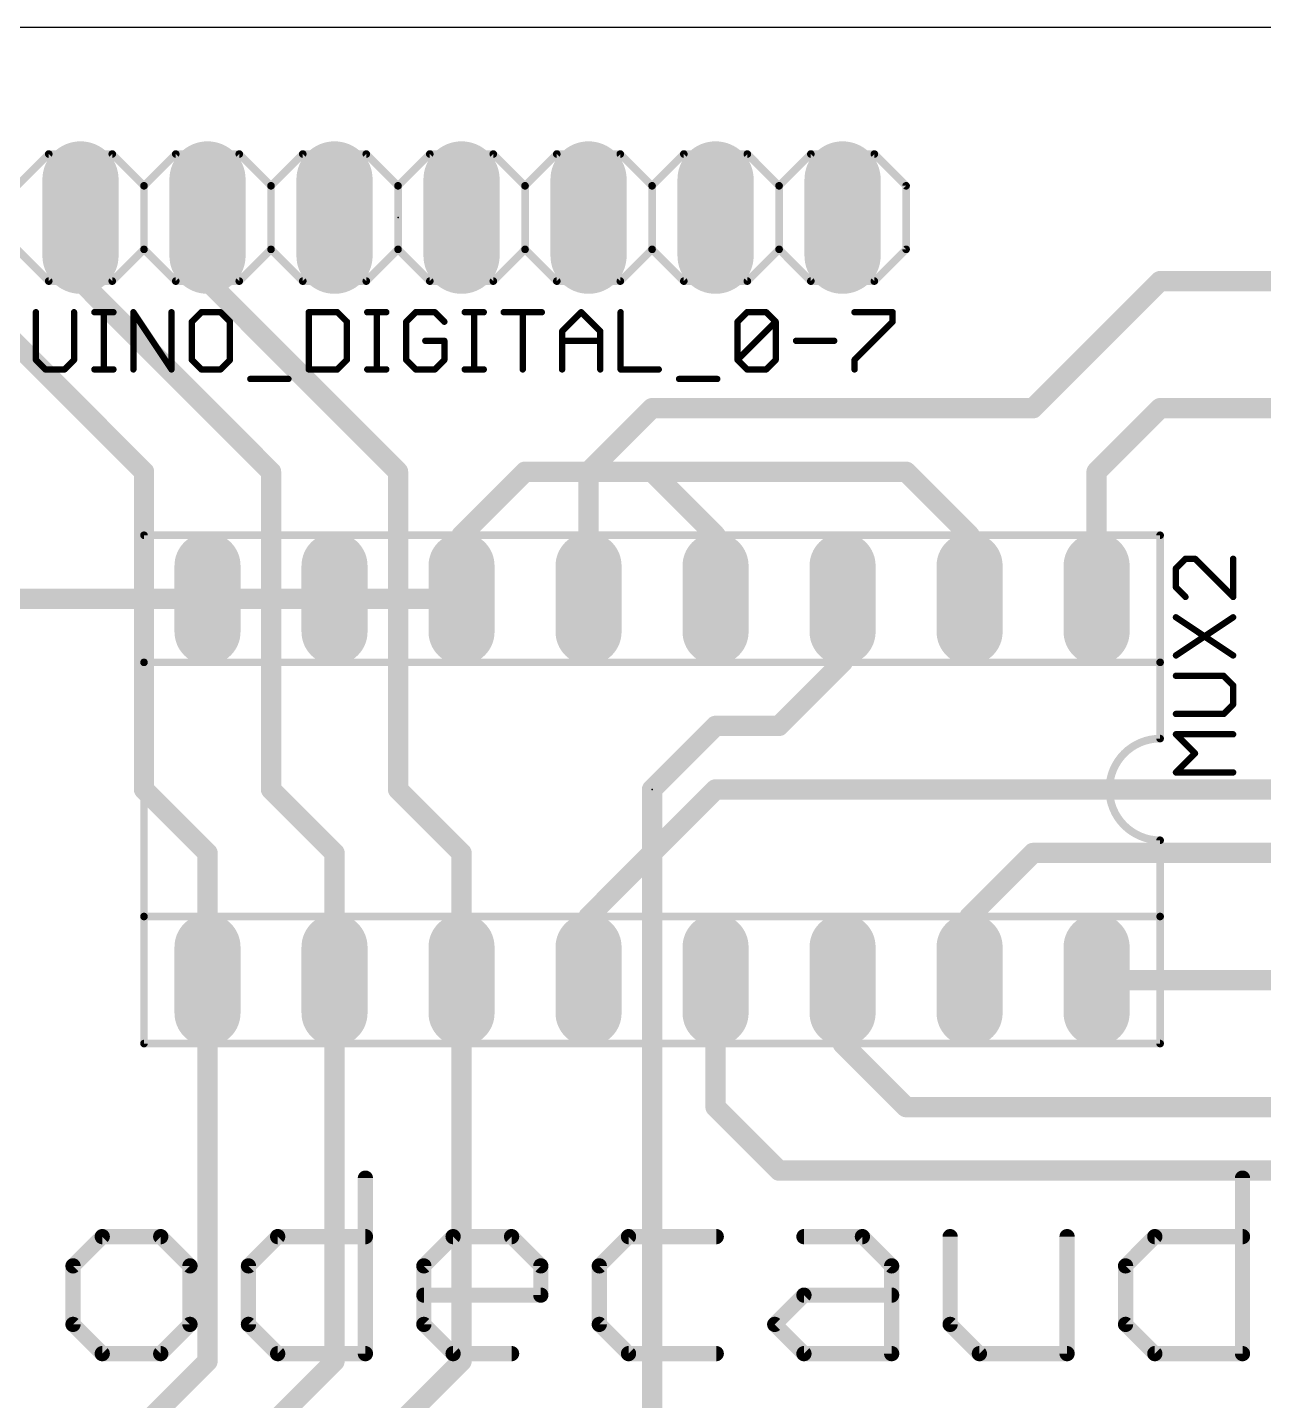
# Model space of a CAD drawing. Extents: x 0 to 79.7, y -0.7 to 54.6.
# Drawn here: x 30.69 to 55.41, y 27.16 to 54.6 of the extents above; entities that cross this region are included whole.
import ezdxf

# ---------------------------------------------------------------- set-up
doc = ezdxf.new("R2010")
doc.units = 0
for name, color, linetype in [('1', 22, 'CONTINUOUS'), ('16', 175, 'CONTINUOUS'), ('17', 82, 'CONTINUOUS'), ('20', 7, 'CONTINUOUS'), ('21', 253, 'CONTINUOUS'), ('23', 7, 'CONTINUOUS'), ('25', 253, 'CONTINUOUS'), ('51', 253, 'CONTINUOUS')]:
    doc.layers.add(name, color=color, linetype=linetype)

# ---------------------------------------------------------------- blocks, each defined once
blk = doc.blocks.new('RECT')
blk.add_solid([(-0.5, -0.5), (0.5, -0.5), (-0.5, 0.5), (0.5, 0.5)])
blk = doc.blocks.new('LONGP100')
at = {"const_width": 1}
blk.add_lwpolyline([(-0.5, 0), (0.5, 0)], dxfattribs=at)
at = {"const_width": 0.5}
for points in [[(-0.5, 0.25, 1), (-0.5, -0.25)], [(0.5, -0.25, 1), (0.5, 0.25)]]:
    blk.add_lwpolyline(points, format="xyb", dxfattribs=at)

msp = doc.modelspace()

# ---------------------------------------------------------------- linework, layer by layer
at = {"layer": '1', "const_width": 0.4064}
for points in [[(31.75, 49.53), (31.75, 50.8)], [(34.29, 49.53), (34.29, 50.8)], [(33.02, 45.72), (29.21, 49.53)], [(35.56, 45.72), (31.75, 49.53)], [(38.1, 45.72), (34.29, 49.53)], [(53.34, 49.53), (50.8, 46.99)], [(71.12, 49.53), (53.34, 49.53)], [(43.18, 46.99), (41.91, 45.72)], [(50.8, 46.99), (43.18, 46.99)], [(53.34, 46.99), (52.07, 45.72)], [(63.5, 46.99), (53.34, 46.99)], [(33.02, 39.37), (33.02, 45.72)], [(35.56, 39.37), (35.56, 45.72)], [(38.1, 39.37), (38.1, 45.72)], [(41.91, 45.72), (41.91, 43.18)], [(52.07, 45.72), (52.07, 43.18)], [(34.29, 38.1), (33.02, 39.37)], [(36.83, 38.1), (35.56, 39.37)], [(39.37, 38.1), (38.1, 39.37)], [(41.91, 36.83), (44.45, 39.37)], [(44.45, 39.37), (60.96, 39.37)], [(34.29, 35.56), (34.29, 38.1)], [(36.83, 35.56), (36.83, 38.1)], [(39.37, 35.56), (39.37, 38.1)], [(50.8, 38.1), (49.53, 36.83)], [(55.88, 38.1), (50.8, 38.1)], [(41.91, 35.56), (41.91, 36.83)], [(49.53, 36.83), (49.53, 35.56)], [(34.29, 27.94), (34.29, 35.56)], [(36.83, 27.94), (36.83, 35.56)], [(39.37, 27.94), (39.37, 35.56)], [(44.45, 33.02), (44.45, 35.56)], [(46.99, 35.56), (46.99, 34.29)], [(46.99, 34.29), (48.26, 33.02)], [(45.72, 31.75), (44.45, 33.02)], [(48.26, 33.02), (64.77, 33.02)], [(62.23, 31.75), (45.72, 31.75)], [(33.02, 26.67), (34.29, 27.94)], [(35.56, 26.67), (36.83, 27.94)], [(38.1, 26.67), (39.37, 27.94)]]:
    msp.add_lwpolyline(points, dxfattribs=at)
at = {"layer": '1', "const_width": 0.2032}
for points in [[(31.8516, 50.8, 1), (31.6484, 50.8)], [(34.3916, 50.8, 1), (34.1884, 50.8)], [(31.8218, 49.6018, 1), (31.6782, 49.4582)], [(34.3618, 49.6018, 1), (34.2182, 49.4582)], [(53.34, 49.6316, 1), (53.34, 49.4284)], [(53.4118, 49.4582, 1), (53.2682, 49.6018)], [(31.6484, 49.53, 1), (31.8516, 49.53)], [(34.1884, 49.53, 1), (34.3916, 49.53)], [(43.18, 47.0916, 1), (43.18, 46.8884)], [(43.2518, 46.9182, 1), (43.1082, 47.0618)], [(50.7282, 47.0618, 1), (50.8718, 46.9182)], [(50.8, 46.8884, 1), (50.8, 47.0916)], [(53.34, 47.0916, 1), (53.34, 46.8884)], [(53.4118, 46.9182, 1), (53.2682, 47.0618)], [(33.1216, 45.72, 1), (32.9184, 45.72)], [(32.9482, 45.6482, 1), (33.0918, 45.7918)], [(35.6616, 45.72, 1), (35.4584, 45.72)], [(35.4882, 45.6482, 1), (35.6318, 45.7918)], [(38.2016, 45.72, 1), (37.9984, 45.72)], [(38.0282, 45.6482, 1), (38.1718, 45.7918)], [(42.0116, 45.72, 1), (41.8084, 45.72)], [(41.8382, 45.7918, 1), (41.9818, 45.6482)], [(52.1716, 45.72, 1), (51.9684, 45.72)], [(51.9982, 45.7918, 1), (52.1418, 45.6482)], [(41.8084, 43.18, 1), (42.0116, 43.18)], [(51.9684, 43.18, 1), (52.1716, 43.18)], [(33.0918, 39.4418, 1), (32.9482, 39.2982)], [(35.6318, 39.4418, 1), (35.4882, 39.2982)], [(38.1718, 39.4418, 1), (38.0282, 39.2982)], [(44.45, 39.4716, 1), (44.45, 39.2684)], [(44.5218, 39.2982, 1), (44.3782, 39.4418)], [(32.9184, 39.37, 1), (33.1216, 39.37)], [(35.4584, 39.37, 1), (35.6616, 39.37)], [(37.9984, 39.37, 1), (38.2016, 39.37)], [(34.3916, 38.1, 1), (34.1884, 38.1)], [(34.2182, 38.0282, 1), (34.3618, 38.1718)], [(36.9316, 38.1, 1), (36.7284, 38.1)], [(36.7582, 38.0282, 1), (36.9018, 38.1718)], [(39.4716, 38.1, 1), (39.2684, 38.1)], [(39.2982, 38.0282, 1), (39.4418, 38.1718)], [(50.8, 38.2016, 1), (50.8, 37.9984)], [(50.8718, 38.0282, 1), (50.7282, 38.1718)], [(42.0116, 36.83, 1), (41.8084, 36.83)], [(41.8382, 36.9018, 1), (41.9818, 36.7582)], [(49.6316, 36.83, 1), (49.4284, 36.83)], [(49.4582, 36.9018, 1), (49.6018, 36.7582)], [(34.3916, 35.56, 1), (34.1884, 35.56)], [(36.9316, 35.56, 1), (36.7284, 35.56)], [(39.4716, 35.56, 1), (39.2684, 35.56)], [(44.5516, 35.56, 1), (44.3484, 35.56)], [(47.0916, 35.56, 1), (46.8884, 35.56)], [(34.1884, 35.56, 1), (34.3916, 35.56)], [(36.7284, 35.56, 1), (36.9316, 35.56)], [(39.2684, 35.56, 1), (39.4716, 35.56)], [(41.8084, 35.56, 1), (42.0116, 35.56)], [(49.4284, 35.56, 1), (49.6316, 35.56)], [(46.8884, 34.29, 1), (47.0916, 34.29)], [(47.0618, 34.3618, 1), (46.9182, 34.2182)], [(44.5218, 33.0918, 1), (44.3782, 32.9482)], [(48.26, 33.1216, 1), (48.26, 32.9184)], [(44.3484, 33.02, 1), (44.5516, 33.02)], [(48.1882, 32.9482, 1), (48.3318, 33.0918)], [(45.72, 31.8516, 1), (45.72, 31.6484)], [(45.6482, 31.6782, 1), (45.7918, 31.8218)], [(34.1884, 27.94, 1), (34.3916, 27.94)], [(34.3618, 27.8682, 1), (34.2182, 28.0118)], [(36.7284, 27.94, 1), (36.9316, 27.94)], [(36.9018, 27.8682, 1), (36.7582, 28.0118)], [(39.2684, 27.94, 1), (39.4716, 27.94)], [(39.4418, 27.8682, 1), (39.2982, 28.0118)]]:
    msp.add_lwpolyline(points, format="xyb", dxfattribs=at)
at = {"layer": '16', "const_width": 0.4064}
for points in [[(39.37, 44.45), (40.64, 45.72)], [(40.64, 45.72), (43.18, 45.72)], [(43.18, 45.72), (44.45, 44.45)], [(43.18, 45.72), (48.26, 45.72)], [(48.26, 45.72), (49.53, 44.45)], [(39.37, 43.18), (39.37, 44.45)], [(44.45, 44.45), (44.45, 43.18)], [(49.53, 44.45), (49.53, 43.18)], [(26.67, 43.18), (34.29, 43.18)], [(34.29, 43.18), (36.83, 43.18)], [(36.83, 43.18), (39.37, 43.18)], [(46.99, 41.91), (46.99, 43.18)], [(45.72, 40.64), (46.99, 41.91)], [(43.18, 39.37), (44.45, 40.64)], [(44.45, 40.64), (45.72, 40.64)], [(43.18, 8.89), (43.18, 39.37)], [(59.69, 35.56), (52.07, 35.56)]]:
    msp.add_lwpolyline(points, dxfattribs=at)
at = {"layer": '16', "const_width": 0.2032}
for points in [[(40.64, 45.8216, 1), (40.64, 45.6184)], [(40.7118, 45.6482, 1), (40.5682, 45.7918)], [(43.18, 45.8216, 1), (43.18, 45.6184)], [(43.2518, 45.7918, 1), (43.1082, 45.6482)], [(43.18, 45.6184, 1), (43.18, 45.8216)], [(48.3318, 45.7918, 1), (48.1882, 45.6482)], [(48.26, 45.6184, 1), (48.26, 45.8216)], [(39.4716, 44.45, 1), (39.2684, 44.45)], [(39.2982, 44.5218, 1), (39.4418, 44.3782)], [(44.5516, 44.45, 1), (44.3484, 44.45)], [(44.3782, 44.3782, 1), (44.5218, 44.5218)], [(49.6316, 44.45, 1), (49.4284, 44.45)], [(49.4582, 44.3782, 1), (49.6018, 44.5218)], [(34.29, 43.2816, 1), (34.29, 43.0784)], [(34.29, 43.0784, 1), (34.29, 43.2816)], [(36.83, 43.2816, 1), (36.83, 43.0784)], [(36.83, 43.0784, 1), (36.83, 43.2816)], [(39.37, 43.0784, 1), (39.37, 43.2816)], [(47.0916, 43.18, 1), (46.8884, 43.18)], [(39.2684, 43.18, 1), (39.4716, 43.18)], [(44.3484, 43.18, 1), (44.5516, 43.18)], [(49.4284, 43.18, 1), (49.6316, 43.18)], [(46.8884, 41.91, 1), (47.0916, 41.91)], [(47.0618, 41.8382, 1), (46.9182, 41.9818)], [(44.45, 40.7416, 1), (44.45, 40.5384)], [(44.5218, 40.5682, 1), (44.3782, 40.7118)], [(45.6482, 40.7118, 1), (45.7918, 40.5682)], [(45.72, 40.5384, 1), (45.72, 40.7416)], [(43.2816, 39.37, 1), (43.0784, 39.37)], [(43.1082, 39.4418, 1), (43.2518, 39.2982)], [(52.07, 35.6616, 1), (52.07, 35.4584)]]:
    msp.add_lwpolyline(points, format="xyb", dxfattribs=at)
at = {"layer": '20'}
msp.add_line((79.68, 54.6), (0, 54.6), dxfattribs=at)
at = {"layer": '21', "const_width": 0.1524}
for points in [[(30.48, 51.435), (31.115, 52.07)], [(31.115, 52.07), (32.385, 52.07)], [(33.02, 51.435), (32.385, 52.07)], [(33.02, 51.435), (33.655, 52.07)], [(33.655, 52.07), (34.925, 52.07)], [(34.925, 52.07), (35.56, 51.435)], [(35.56, 51.435), (36.195, 52.07)], [(36.195, 52.07), (37.465, 52.07)], [(37.465, 52.07), (38.1, 51.435)], [(38.1, 51.435), (38.735, 52.07)], [(38.735, 52.07), (40.005, 52.07)], [(40.64, 51.435), (40.005, 52.07)], [(40.64, 51.435), (41.275, 52.07)], [(41.275, 52.07), (42.545, 52.07)], [(42.545, 52.07), (43.18, 51.435)], [(43.18, 51.435), (43.815, 52.07)], [(43.815, 52.07), (45.085, 52.07)], [(45.085, 52.07), (45.72, 51.435)], [(45.72, 51.435), (46.355, 52.07)], [(46.355, 52.07), (47.625, 52.07)], [(48.26, 51.435), (47.625, 52.07)], [(33.02, 50.165), (33.02, 51.435)], [(35.56, 50.165), (35.56, 51.435)], [(38.1, 50.165), (38.1, 51.435)], [(40.64, 50.165), (40.64, 51.435)], [(43.18, 50.165), (43.18, 51.435)], [(45.72, 50.165), (45.72, 51.435)], [(48.26, 50.165), (48.26, 51.435)], [(31.115, 49.53), (30.48, 50.165)], [(32.385, 49.53), (33.02, 50.165)], [(33.655, 49.53), (33.02, 50.165)], [(35.56, 50.165), (34.925, 49.53)], [(36.195, 49.53), (35.56, 50.165)], [(38.1, 50.165), (37.465, 49.53)], [(38.735, 49.53), (38.1, 50.165)], [(40.005, 49.53), (40.64, 50.165)], [(41.275, 49.53), (40.64, 50.165)], [(43.18, 50.165), (42.545, 49.53)], [(43.815, 49.53), (43.18, 50.165)], [(45.72, 50.165), (45.085, 49.53)], [(46.355, 49.53), (45.72, 50.165)], [(47.625, 49.53), (48.26, 50.165)], [(32.385, 49.53), (31.115, 49.53)], [(34.925, 49.53), (33.655, 49.53)], [(37.465, 49.53), (36.195, 49.53)], [(40.005, 49.53), (38.735, 49.53)], [(42.545, 49.53), (41.275, 49.53)], [(45.085, 49.53), (43.815, 49.53)], [(47.625, 49.53), (46.355, 49.53)], [(53.34, 44.45), (33.02, 44.45)], [(33.02, 41.91), (33.02, 44.45)], [(53.34, 44.45), (53.34, 41.91)], [(33.02, 36.83), (33.02, 41.91)], [(53.34, 41.91), (33.02, 41.91)], [(53.34, 41.91), (53.34, 40.386)], [(53.34, 36.83), (53.34, 38.354)], [(33.02, 34.29), (33.02, 36.83)], [(53.34, 36.83), (33.02, 36.83)], [(53.34, 34.29), (53.34, 36.83)], [(33.02, 34.29), (53.34, 34.29)]]:
    msp.add_lwpolyline(points, dxfattribs=at)
at = {"layer": '21'}
for points, const_width in [([(31.115, 52.1081, 1), (31.115, 52.0319)], 0.0762), ([(31.1419, 52.0431, 1), (31.0881, 52.0969)], 0.0762), ([(32.4119, 52.0969, 1), (32.3581, 52.0431)], 0.0762), ([(32.385, 52.0319, 1), (32.385, 52.1081)], 0.0762), ([(33.655, 52.1081, 1), (33.655, 52.0319)], 0.0762), ([(33.6819, 52.0431, 1), (33.6281, 52.0969)], 0.0762), ([(34.9519, 52.0969, 1), (34.8981, 52.0431)], 0.0762), ([(34.925, 52.0319, 1), (34.925, 52.1081)], 0.0762), ([(36.195, 52.1081, 1), (36.195, 52.0319)], 0.0762), ([(36.2219, 52.0431, 1), (36.1681, 52.0969)], 0.0762), ([(37.4919, 52.0969, 1), (37.4381, 52.0431)], 0.0762), ([(37.465, 52.0319, 1), (37.465, 52.1081)], 0.0762), ([(38.735, 52.1081, 1), (38.735, 52.0319)], 0.0762), ([(38.7619, 52.0431, 1), (38.7081, 52.0969)], 0.0762), ([(40.0319, 52.0969, 1), (39.9781, 52.0431)], 0.0762), ([(40.005, 52.0319, 1), (40.005, 52.1081)], 0.0762), ([(41.275, 52.1081, 1), (41.275, 52.0319)], 0.0762), ([(41.3019, 52.0431, 1), (41.2481, 52.0969)], 0.0762), ([(42.5719, 52.0969, 1), (42.5181, 52.0431)], 0.0762), ([(42.545, 52.0319, 1), (42.545, 52.1081)], 0.0762), ([(43.815, 52.1081, 1), (43.815, 52.0319)], 0.0762), ([(43.8419, 52.0431, 1), (43.7881, 52.0969)], 0.0762), ([(45.1119, 52.0969, 1), (45.0581, 52.0431)], 0.0762), ([(45.085, 52.0319, 1), (45.085, 52.1081)], 0.0762), ([(46.355, 52.1081, 1), (46.355, 52.0319)], 0.0762), ([(46.3819, 52.0431, 1), (46.3281, 52.0969)], 0.0762), ([(47.6519, 52.0969, 1), (47.5981, 52.0431)], 0.0762), ([(47.625, 52.0319, 1), (47.625, 52.1081)], 0.0762), ([(33.0581, 51.435, 1), (32.9819, 51.435)], 0.0762), ([(32.9931, 51.4619, 1), (33.0469, 51.4081)], 0.0762), ([(32.9931, 51.4081, 1), (33.0469, 51.4619)], 0.0762), ([(35.5981, 51.435, 1), (35.5219, 51.435)], 0.0762), ([(35.5331, 51.4619, 1), (35.5869, 51.4081)], 0.0762), ([(35.5331, 51.4081, 1), (35.5869, 51.4619)], 0.0762), ([(38.1381, 51.435, 1), (38.0619, 51.435)], 0.0762), ([(38.0731, 51.4619, 1), (38.1269, 51.4081)], 0.0762), ([(38.0731, 51.4081, 1), (38.1269, 51.4619)], 0.0762), ([(40.6781, 51.435, 1), (40.6019, 51.435)], 0.0762), ([(40.6131, 51.4619, 1), (40.6669, 51.4081)], 0.0762), ([(40.6131, 51.4081, 1), (40.6669, 51.4619)], 0.0762), ([(43.2181, 51.435, 1), (43.1419, 51.435)], 0.0762), ([(43.1531, 51.4619, 1), (43.2069, 51.4081)], 0.0762), ([(43.1531, 51.4081, 1), (43.2069, 51.4619)], 0.0762), ([(45.7581, 51.435, 1), (45.6819, 51.435)], 0.0762), ([(45.6931, 51.4619, 1), (45.7469, 51.4081)], 0.0762), ([(45.6931, 51.4081, 1), (45.7469, 51.4619)], 0.0762), ([(48.2981, 51.435, 1), (48.2219, 51.435)], 0.0762), ([(48.2331, 51.4081, 1), (48.2869, 51.4619)], 0.0762), ([(33.0469, 50.1919, 1), (32.9931, 50.1381)], 0.0762), ([(33.0469, 50.1381, 1), (32.9931, 50.1919)], 0.0762), ([(35.5869, 50.1919, 1), (35.5331, 50.1381)], 0.0762), ([(35.5869, 50.1381, 1), (35.5331, 50.1919)], 0.0762), ([(38.1269, 50.1919, 1), (38.0731, 50.1381)], 0.0762), ([(38.1269, 50.1381, 1), (38.0731, 50.1919)], 0.0762), ([(40.6669, 50.1919, 1), (40.6131, 50.1381)], 0.0762), ([(40.6669, 50.1381, 1), (40.6131, 50.1919)], 0.0762), ([(43.2069, 50.1919, 1), (43.1531, 50.1381)], 0.0762), ([(43.2069, 50.1381, 1), (43.1531, 50.1919)], 0.0762), ([(45.7469, 50.1919, 1), (45.6931, 50.1381)], 0.0762), ([(45.7469, 50.1381, 1), (45.6931, 50.1919)], 0.0762), ([(48.2869, 50.1381, 1), (48.2331, 50.1919)], 0.0762), ([(32.9819, 50.165, 1), (33.0581, 50.165)], 0.0762), ([(35.5219, 50.165, 1), (35.5981, 50.165)], 0.0762), ([(38.0619, 50.165, 1), (38.1381, 50.165)], 0.0762), ([(40.6019, 50.165, 1), (40.6781, 50.165)], 0.0762), ([(43.1419, 50.165, 1), (43.2181, 50.165)], 0.0762), ([(45.6819, 50.165, 1), (45.7581, 50.165)], 0.0762), ([(48.2219, 50.165, 1), (48.2981, 50.165)], 0.0762), ([(31.115, 49.5681, 1), (31.115, 49.4919)], 0.0762), ([(31.0881, 49.5031, 1), (31.1419, 49.5569)], 0.0762), ([(32.3581, 49.5569, 1), (32.4119, 49.5031)], 0.0762), ([(32.385, 49.4919, 1), (32.385, 49.5681)], 0.0762), ([(33.655, 49.5681, 1), (33.655, 49.4919)], 0.0762), ([(33.6281, 49.5031, 1), (33.6819, 49.5569)], 0.0762), ([(34.8981, 49.5569, 1), (34.9519, 49.5031)], 0.0762), ([(34.925, 49.4919, 1), (34.925, 49.5681)], 0.0762), ([(36.195, 49.5681, 1), (36.195, 49.4919)], 0.0762), ([(36.1681, 49.5031, 1), (36.2219, 49.5569)], 0.0762), ([(37.4381, 49.5569, 1), (37.4919, 49.5031)], 0.0762), ([(37.465, 49.4919, 1), (37.465, 49.5681)], 0.0762), ([(38.735, 49.5681, 1), (38.735, 49.4919)], 0.0762), ([(38.7081, 49.5031, 1), (38.7619, 49.5569)], 0.0762), ([(39.9781, 49.5569, 1), (40.0319, 49.5031)], 0.0762), ([(40.005, 49.4919, 1), (40.005, 49.5681)], 0.0762), ([(41.275, 49.5681, 1), (41.275, 49.4919)], 0.0762), ([(41.2481, 49.5031, 1), (41.3019, 49.5569)], 0.0762), ([(42.5181, 49.5569, 1), (42.5719, 49.5031)], 0.0762), ([(42.545, 49.4919, 1), (42.545, 49.5681)], 0.0762), ([(43.815, 49.5681, 1), (43.815, 49.4919)], 0.0762), ([(43.7881, 49.5031, 1), (43.8419, 49.5569)], 0.0762), ([(45.0581, 49.5569, 1), (45.1119, 49.5031)], 0.0762), ([(45.085, 49.4919, 1), (45.085, 49.5681)], 0.0762), ([(46.355, 49.5681, 1), (46.355, 49.4919)], 0.0762), ([(46.3281, 49.5031, 1), (46.3819, 49.5569)], 0.0762), ([(47.5981, 49.5569, 1), (47.6519, 49.5031)], 0.0762), ([(47.625, 49.4919, 1), (47.625, 49.5681)], 0.0762), ([(33.02, 44.4881, 1), (33.02, 44.4119)], 0.0762), ([(33.0581, 44.45, 1), (32.9819, 44.45)], 0.0762), ([(53.3781, 44.45, 1), (53.3019, 44.45)], 0.0762), ([(53.34, 44.4119, 1), (53.34, 44.4881)], 0.0762), ([(33.0581, 41.91, 1), (32.9819, 41.91)], 0.0762), ([(33.02, 41.9481, 1), (33.02, 41.8719)], 0.0762), ([(32.9819, 41.91, 1), (33.0581, 41.91)], 0.0762), ([(53.3781, 41.91, 1), (53.3019, 41.91)], 0.0762), ([(53.3019, 41.91, 1), (53.3781, 41.91)], 0.0762), ([(53.34, 41.8719, 1), (53.34, 41.9481)], 0.0762), ([(53.34, 40.386, 1), (53.34, 38.354)], 0.1524), ([(53.3019, 40.386, 1), (53.3781, 40.386)], 0.0762), ([(53.34, 40.3479, 1), (53.34, 40.4241)], 0.0762), ([(53.3781, 38.354, 1), (53.3019, 38.354)], 0.0762), ([(53.34, 38.3159, 1), (53.34, 38.3921)], 0.0762), ([(33.0581, 36.83, 1), (32.9819, 36.83)], 0.0762), ([(33.02, 36.8681, 1), (33.02, 36.7919)], 0.0762), ([(32.9819, 36.83, 1), (33.0581, 36.83)], 0.0762), ([(53.3781, 36.83, 1), (53.3019, 36.83)], 0.0762), ([(53.3019, 36.83, 1), (53.3781, 36.83)], 0.0762), ([(53.34, 36.7919, 1), (53.34, 36.8681)], 0.0762), ([(33.02, 34.3281, 1), (33.02, 34.2519)], 0.0762), ([(32.9819, 34.29, 1), (33.0581, 34.29)], 0.0762), ([(53.3019, 34.29, 1), (53.3781, 34.29)], 0.0762), ([(53.34, 34.2519, 1), (53.34, 34.3281)], 0.0762)]:
    msp.add_lwpolyline(points, format="xyb", dxfattribs=dict(at, const_width=const_width))
at = {"layer": '23'}
for p in [(38.1, 50.8), (43.18, 39.37)]:
    msp.add_point(p, dxfattribs=at)
at = {"layer": '25'}
for points, const_width in [([(30.8585, 48.9086), (30.8585, 47.9553)], 0.127), ([(31.6211, 47.9553), (31.6211, 48.9086)], 0.127), ([(32.0278, 48.9086), (32.4091, 48.9086)], 0.127), ([(32.2184, 47.7647), (32.2184, 48.9086)], 0.127), ([(32.8073, 47.7647), (32.8073, 48.9086)], 0.127), ([(32.8073, 48.9086), (33.5699, 47.7647)], 0.127), ([(33.5699, 47.7647), (33.5699, 48.9086)], 0.127), ([(34.1672, 48.9086), (33.9766, 48.718)], 0.127), ([(34.5485, 48.9086), (34.1672, 48.9086)], 0.127), ([(34.7392, 48.718), (34.5485, 48.9086)], 0.127), ([(36.3152, 48.9086), (36.3152, 47.7647)], 0.127), ([(36.8871, 48.9086), (36.3152, 48.9086)], 0.127), ([(37.0778, 48.718), (36.8871, 48.9086)], 0.127), ([(37.4845, 48.9086), (37.8658, 48.9086)], 0.127), ([(37.6751, 47.7647), (37.6751, 48.9086)], 0.127), ([(38.4546, 48.9086), (38.264, 48.718)], 0.127), ([(38.8359, 48.9086), (38.4546, 48.9086)], 0.127), ([(39.0266, 48.718), (38.8359, 48.9086)], 0.127), ([(39.4333, 48.9086), (39.8146, 48.9086)], 0.127), ([(39.6239, 47.7647), (39.6239, 48.9086)], 0.127), ([(40.2128, 48.9086), (40.9754, 48.9086)], 0.127), ([(40.5941, 47.7647), (40.5941, 48.9086)], 0.127), ([(41.3821, 48.5273), (41.7634, 48.9086)], 0.127), ([(41.7634, 48.9086), (42.1447, 48.5273)], 0.127), ([(42.5514, 48.9086), (42.5514, 47.7647)], 0.127), ([(44.89, 48.718), (45.0806, 48.9086)], 0.127), ([(45.0806, 48.9086), (45.4619, 48.9086)], 0.127), ([(45.4619, 48.9086), (45.6526, 48.718)], 0.127), ([(47.2286, 48.9086), (47.9912, 48.9086)], 0.127), ([(47.9912, 48.9086), (47.9912, 48.718)], 0.127), ([(33.9766, 48.718), (33.9766, 47.9553)], 0.127), ([(34.7392, 47.9553), (34.7392, 48.718)], 0.127), ([(37.0778, 47.9553), (37.0778, 48.718)], 0.127), ([(38.264, 48.718), (38.264, 47.9553)], 0.127), ([(41.3821, 47.7647), (41.3821, 48.5273)], 0.127), ([(42.1447, 48.5273), (42.1447, 47.7647)], 0.127), ([(44.89, 47.9553), (44.89, 48.718)], 0.127), ([(44.89, 47.9553), (45.6526, 48.718)], 0.127), ([(45.6526, 48.718), (45.6526, 47.9553)], 0.127), ([(47.9912, 48.718), (47.2286, 47.9553)], 0.127), ([(39.0266, 48.3366), (38.6453, 48.3366)], 0.127), ([(39.0266, 47.9553), (39.0266, 48.3366)], 0.127), ([(41.3821, 48.3366), (42.1447, 48.3366)], 0.127), ([(46.0593, 48.3366), (46.8219, 48.3366)], 0.127), ([(30.8585, 47.9553), (31.0491, 47.7647)], 0.127), ([(31.0491, 47.7647), (31.4304, 47.7647)], 0.127), ([(31.4304, 47.7647), (31.6211, 47.9553)], 0.127), ([(32.0278, 47.7647), (32.4091, 47.7647)], 0.127), ([(33.9766, 47.9553), (34.1672, 47.7647)], 0.127), ([(34.1672, 47.7647), (34.5485, 47.7647)], 0.127), ([(34.5485, 47.7647), (34.7392, 47.9553)], 0.127), ([(36.3152, 47.7647), (36.8871, 47.7647)], 0.127), ([(36.8871, 47.7647), (37.0778, 47.9553)], 0.127), ([(37.4845, 47.7647), (37.8658, 47.7647)], 0.127), ([(38.264, 47.9553), (38.4546, 47.7647)], 0.127), ([(38.4546, 47.7647), (38.8359, 47.7647)], 0.127), ([(38.8359, 47.7647), (39.0266, 47.9553)], 0.127), ([(39.4333, 47.7647), (39.8146, 47.7647)], 0.127), ([(42.5514, 47.7647), (43.314, 47.7647)], 0.127), ([(45.0806, 47.7647), (44.89, 47.9553)], 0.127), ([(45.4619, 47.7647), (45.0806, 47.7647)], 0.127), ([(45.6526, 47.9553), (45.4619, 47.7647)], 0.127), ([(47.2286, 47.9553), (47.2286, 47.7647)], 0.127), ([(35.1459, 47.5741), (35.9085, 47.5741)], 0.127), ([(43.7207, 47.5741), (44.4833, 47.5741)], 0.127), ([(53.8472, 43.9795), (53.6566, 43.7888)], 0.127), ([(54.0379, 43.9795), (53.8472, 43.9795)], 0.127), ([(54.8005, 43.2169), (54.0379, 43.9795)], 0.127), ([(54.8005, 43.9795), (54.8005, 43.2169)], 0.127), ([(53.6566, 43.7888), (53.6566, 43.4075)], 0.127), ([(53.6566, 43.4075), (53.8472, 43.2169)], 0.127), ([(53.6566, 42.0476), (54.8005, 42.8102)], 0.127), ([(53.6566, 42.8102), (54.8005, 42.0476)], 0.127), ([(54.6099, 41.6409), (53.6566, 41.6409)], 0.127), ([(54.8005, 41.4502), (54.6099, 41.6409)], 0.127), ([(54.8005, 41.0689), (54.8005, 41.4502)], 0.127), ([(53.6566, 40.8783), (54.6099, 40.8783)], 0.127), ([(54.6099, 40.8783), (54.8005, 41.0689)], 0.127), ([(54.0379, 40.0903), (53.6566, 40.4716)], 0.127), ([(53.6566, 40.4716), (54.8005, 40.4716)], 0.127), ([(53.6566, 39.709), (54.0379, 40.0903)], 0.127), ([(54.8005, 39.709), (53.6566, 39.709)], 0.127), ([(37.4473, 31.6005), (37.4473, 28.0924)], 0.3048), ([(54.9878, 31.6005), (54.9878, 28.0924)], 0.3048), ([(32.1851, 30.4311), (31.6005, 29.8464)], 0.3048), ([(33.3545, 30.4311), (32.1851, 30.4311)], 0.3048), ([(33.9392, 29.8464), (33.3545, 30.4311)], 0.3048), ([(35.1086, 29.8464), (35.6932, 30.4311)], 0.3048), ([(35.6932, 30.4311), (37.4473, 30.4311)], 0.3048), ([(38.6167, 29.8464), (39.2013, 30.4311)], 0.3048), ([(39.2013, 30.4311), (40.3707, 30.4311)], 0.3048), ([(40.3707, 30.4311), (40.9554, 29.8464)], 0.3048), ([(42.7094, 30.4311), (42.1248, 29.8464)], 0.3048), ([(44.4635, 30.4311), (42.7094, 30.4311)], 0.3048), ([(46.2175, 30.4311), (47.3869, 30.4311)], 0.3048), ([(47.3869, 30.4311), (47.9716, 29.8464)], 0.3048), ([(49.141, 30.4311), (49.141, 28.677)], 0.3048), ([(51.4797, 28.0924), (51.4797, 30.4311)], 0.3048), ([(52.6491, 29.8464), (53.2337, 30.4311)], 0.3048), ([(53.2337, 30.4311), (54.9878, 30.4311)], 0.3048), ([(31.6005, 29.8464), (31.6005, 28.677)], 0.3048), ([(33.9392, 28.677), (33.9392, 29.8464)], 0.3048), ([(35.1086, 28.677), (35.1086, 29.8464)], 0.3048), ([(38.6167, 28.677), (38.6167, 29.8464)], 0.3048), ([(40.9554, 29.8464), (40.9554, 29.2617)], 0.3048), ([(42.1248, 29.8464), (42.1248, 28.677)], 0.3048), ([(47.9716, 29.8464), (47.9716, 28.0924)], 0.3048), ([(52.6491, 28.677), (52.6491, 29.8464)], 0.3048), ([(40.9554, 29.2617), (38.6167, 29.2617)], 0.3048), ([(45.6329, 28.677), (46.2175, 29.2617)], 0.3048), ([(46.2175, 29.2617), (47.9716, 29.2617)], 0.3048), ([(31.6005, 28.677), (32.1851, 28.0924)], 0.3048), ([(33.3545, 28.0924), (33.9392, 28.677)], 0.3048), ([(35.6932, 28.0924), (35.1086, 28.677)], 0.3048), ([(39.2013, 28.0924), (38.6167, 28.677)], 0.3048), ([(42.1248, 28.677), (42.7094, 28.0924)], 0.3048), ([(46.2175, 28.0924), (45.6329, 28.677)], 0.3048), ([(49.141, 28.677), (49.7256, 28.0924)], 0.3048), ([(53.2337, 28.0924), (52.6491, 28.677)], 0.3048), ([(32.1851, 28.0924), (33.3545, 28.0924)], 0.3048), ([(37.4473, 28.0924), (35.6932, 28.0924)], 0.3048), ([(40.3707, 28.0924), (39.2013, 28.0924)], 0.3048), ([(42.7094, 28.0924), (44.4635, 28.0924)], 0.3048), ([(47.9716, 28.0924), (46.2175, 28.0924)], 0.3048), ([(49.7256, 28.0924), (51.4797, 28.0924)], 0.3048), ([(54.9878, 28.0924), (53.2337, 28.0924)], 0.3048)]:
    msp.add_lwpolyline(points, dxfattribs=dict(at, const_width=const_width))
for points, const_width in [([(30.8903, 48.9086, 1), (30.8268, 48.9086)], 0.0635), ([(31.6529, 48.9086, 1), (31.5894, 48.9086)], 0.0635), ([(32.0278, 48.9404, 1), (32.0278, 48.8768)], 0.0635), ([(32.2502, 48.9086, 1), (32.1867, 48.9086)], 0.0635), ([(32.4091, 48.8768, 1), (32.4091, 48.9404)], 0.0635), ([(32.8391, 48.9086, 1), (32.7756, 48.9086)], 0.0635), ([(32.8337, 48.9262, 1), (32.7809, 48.891)], 0.0635), ([(33.6017, 48.9086, 1), (33.5382, 48.9086)], 0.0635), ([(34.1672, 48.9404, 1), (34.1672, 48.8768)], 0.0635), ([(34.1897, 48.8861, 1), (34.1447, 48.9311)], 0.0635), ([(34.5709, 48.9311, 1), (34.5261, 48.8861)], 0.0635), ([(34.5485, 48.8768, 1), (34.5485, 48.9404)], 0.0635), ([(36.3152, 48.9404, 1), (36.3152, 48.8768)], 0.0635), ([(36.347, 48.9086, 1), (36.2835, 48.9086)], 0.0635), ([(36.9095, 48.9311, 1), (36.8647, 48.8861)], 0.0635), ([(36.8871, 48.8768, 1), (36.8871, 48.9404)], 0.0635), ([(37.4845, 48.9404, 1), (37.4845, 48.8768)], 0.0635), ([(37.7069, 48.9086, 1), (37.6433, 48.9086)], 0.0635), ([(37.8658, 48.8768, 1), (37.8658, 48.9404)], 0.0635), ([(38.4546, 48.9404, 1), (38.4546, 48.8768)], 0.0635), ([(38.4771, 48.8861, 1), (38.4321, 48.9311)], 0.0635), ([(38.8583, 48.9311, 1), (38.8135, 48.8861)], 0.0635), ([(38.8359, 48.8768, 1), (38.8359, 48.9404)], 0.0635), ([(39.4333, 48.9404, 1), (39.4333, 48.8768)], 0.0635), ([(39.6557, 48.9086, 1), (39.5921, 48.9086)], 0.0635), ([(39.8146, 48.8768, 1), (39.8146, 48.9404)], 0.0635), ([(40.2128, 48.9404, 1), (40.2128, 48.8768)], 0.0635), ([(40.6259, 48.9086, 1), (40.5624, 48.9086)], 0.0635), ([(40.9754, 48.8768, 1), (40.9754, 48.9404)], 0.0635), ([(41.7859, 48.9311, 1), (41.7409, 48.8861)], 0.0635), ([(41.7859, 48.8861, 1), (41.7409, 48.9311)], 0.0635), ([(42.5832, 48.9086, 1), (42.5196, 48.9086)], 0.0635), ([(45.0806, 48.9404, 1), (45.0806, 48.8768)], 0.0635), ([(45.1031, 48.8861, 1), (45.0581, 48.9311)], 0.0635), ([(45.4843, 48.9311, 1), (45.4395, 48.8861)], 0.0635), ([(45.4619, 48.8768, 1), (45.4619, 48.9404)], 0.0635), ([(47.2286, 48.9404, 1), (47.2286, 48.8768)], 0.0635), ([(48.023, 48.9086, 1), (47.9594, 48.9086)], 0.0635), ([(47.9912, 48.8768, 1), (47.9912, 48.9404)], 0.0635), ([(33.9541, 48.7405, 1), (33.9991, 48.6955)], 0.0635), ([(34.0084, 48.718, 1), (33.9449, 48.718)], 0.0635), ([(34.771, 48.718, 1), (34.7075, 48.718)], 0.0635), ([(34.7168, 48.6955, 1), (34.7616, 48.7405)], 0.0635), ([(37.1096, 48.718, 1), (37.0461, 48.718)], 0.0635), ([(37.0554, 48.6955, 1), (37.1002, 48.7405)], 0.0635), ([(38.2415, 48.7405, 1), (38.2865, 48.6955)], 0.0635), ([(38.2958, 48.718, 1), (38.2323, 48.718)], 0.0635), ([(39.0042, 48.6955, 1), (39.049, 48.7405)], 0.0635), ([(41.4139, 48.5273, 1), (41.3503, 48.5273)], 0.0635), ([(41.3596, 48.5498, 1), (41.4046, 48.5048)], 0.0635), ([(42.1765, 48.5273, 1), (42.1129, 48.5273)], 0.0635), ([(42.1222, 48.5048, 1), (42.1672, 48.5498)], 0.0635), ([(44.9218, 48.718, 1), (44.8582, 48.718)], 0.0635), ([(44.8675, 48.7405, 1), (44.9125, 48.6955)], 0.0635), ([(45.6844, 48.718, 1), (45.6208, 48.718)], 0.0635), ([(45.6751, 48.6956, 1), (45.6301, 48.7404)], 0.0635), ([(45.6302, 48.6955, 1), (45.675, 48.7405)], 0.0635), ([(47.9594, 48.718, 1), (48.023, 48.718)], 0.0635), ([(48.0137, 48.6956, 1), (47.9687, 48.7404)], 0.0635), ([(38.6453, 48.3684, 1), (38.6453, 48.3049)], 0.0635), ([(39.0584, 48.3366, 1), (38.9948, 48.3366)], 0.0635), ([(39.0266, 48.3049, 1), (39.0266, 48.3684)], 0.0635), ([(41.3821, 48.3684, 1), (41.3821, 48.3049)], 0.0635), ([(42.1447, 48.3049, 1), (42.1447, 48.3684)], 0.0635), ([(46.0593, 48.3684, 1), (46.0593, 48.3049)], 0.0635), ([(46.8219, 48.3049, 1), (46.8219, 48.3684)], 0.0635), ([(30.881, 47.9778, 1), (30.836, 47.9328)], 0.0635), ([(30.8268, 47.9553, 1), (30.8903, 47.9553)], 0.0635), ([(31.0491, 47.7965, 1), (31.0491, 47.733)], 0.0635), ([(31.0266, 47.7422, 1), (31.0716, 47.7872)], 0.0635), ([(31.408, 47.7872, 1), (31.4528, 47.7422)], 0.0635), ([(31.4304, 47.733, 1), (31.4304, 47.7965)], 0.0635), ([(31.5894, 47.9553, 1), (31.6529, 47.9553)], 0.0635), ([(31.6435, 47.9328, 1), (31.5987, 47.9778)], 0.0635), ([(32.0278, 47.7965, 1), (32.0278, 47.733)], 0.0635), ([(32.1867, 47.7647, 1), (32.2502, 47.7647)], 0.0635), ([(32.4091, 47.733, 1), (32.4091, 47.7965)], 0.0635), ([(32.7756, 47.7647, 1), (32.8391, 47.7647)], 0.0635), ([(33.5382, 47.7647, 1), (33.6017, 47.7647)], 0.0635), ([(33.5435, 47.7471, 1), (33.5963, 47.7823)], 0.0635), ([(33.9991, 47.9778, 1), (33.9541, 47.9328)], 0.0635), ([(33.9449, 47.9553, 1), (34.0084, 47.9553)], 0.0635), ([(34.1672, 47.7965, 1), (34.1672, 47.733)], 0.0635), ([(34.1447, 47.7422, 1), (34.1897, 47.7872)], 0.0635), ([(34.5261, 47.7872, 1), (34.5709, 47.7422)], 0.0635), ([(34.5485, 47.733, 1), (34.5485, 47.7965)], 0.0635), ([(34.7075, 47.9553, 1), (34.771, 47.9553)], 0.0635), ([(34.7616, 47.9328, 1), (34.7168, 47.9778)], 0.0635), ([(36.3152, 47.7965, 1), (36.3152, 47.733)], 0.0635), ([(36.2835, 47.7647, 1), (36.347, 47.7647)], 0.0635), ([(36.8647, 47.7872, 1), (36.9095, 47.7422)], 0.0635), ([(36.8871, 47.733, 1), (36.8871, 47.7965)], 0.0635), ([(37.0461, 47.9553, 1), (37.1096, 47.9553)], 0.0635), ([(37.1002, 47.9328, 1), (37.0554, 47.9778)], 0.0635), ([(37.4845, 47.7965, 1), (37.4845, 47.733)], 0.0635), ([(37.6433, 47.7647, 1), (37.7069, 47.7647)], 0.0635), ([(37.8658, 47.733, 1), (37.8658, 47.7965)], 0.0635), ([(38.2865, 47.9778, 1), (38.2415, 47.9328)], 0.0635), ([(38.2323, 47.9553, 1), (38.2958, 47.9553)], 0.0635), ([(38.4546, 47.7965, 1), (38.4546, 47.733)], 0.0635), ([(38.4321, 47.7422, 1), (38.4771, 47.7872)], 0.0635), ([(38.8135, 47.7872, 1), (38.8583, 47.7422)], 0.0635), ([(38.8359, 47.733, 1), (38.8359, 47.7965)], 0.0635), ([(38.9948, 47.9553, 1), (39.0584, 47.9553)], 0.0635), ([(39.049, 47.9328, 1), (39.0042, 47.9778)], 0.0635), ([(39.4333, 47.7965, 1), (39.4333, 47.733)], 0.0635), ([(39.5921, 47.7647, 1), (39.6557, 47.7647)], 0.0635), ([(39.8146, 47.733, 1), (39.8146, 47.7965)], 0.0635), ([(40.5624, 47.7647, 1), (40.6259, 47.7647)], 0.0635), ([(41.3503, 47.7647, 1), (41.4139, 47.7647)], 0.0635), ([(42.1129, 47.7647, 1), (42.1765, 47.7647)], 0.0635), ([(42.5196, 47.7647, 1), (42.5832, 47.7647)], 0.0635), ([(42.5514, 47.7965, 1), (42.5514, 47.733)], 0.0635), ([(43.314, 47.733, 1), (43.314, 47.7965)], 0.0635), ([(44.9125, 47.9778, 1), (44.8675, 47.9328)], 0.0635), ([(44.8582, 47.9553, 1), (44.9218, 47.9553)], 0.0635), ([(44.8675, 47.9777, 1), (44.9125, 47.9329)], 0.0635), ([(45.0806, 47.7965, 1), (45.0806, 47.733)], 0.0635), ([(45.0581, 47.7422, 1), (45.1031, 47.7872)], 0.0635), ([(45.4395, 47.7872, 1), (45.4843, 47.7422)], 0.0635), ([(45.4619, 47.733, 1), (45.4619, 47.7965)], 0.0635), ([(45.6208, 47.9553, 1), (45.6844, 47.9553)], 0.0635), ([(45.675, 47.9328, 1), (45.6302, 47.9778)], 0.0635), ([(47.2604, 47.9553, 1), (47.1968, 47.9553)], 0.0635), ([(47.2061, 47.9777, 1), (47.2511, 47.9329)], 0.0635), ([(47.1968, 47.7647, 1), (47.2604, 47.7647)], 0.0635), ([(35.1459, 47.6059, 1), (35.1459, 47.5423)], 0.0635), ([(35.9085, 47.5423, 1), (35.9085, 47.6059)], 0.0635), ([(43.7207, 47.6059, 1), (43.7207, 47.5423)], 0.0635), ([(44.4833, 47.5423, 1), (44.4833, 47.6059)], 0.0635), ([(53.8472, 44.0113, 1), (53.8472, 43.9477)], 0.0635), ([(53.8697, 43.9571, 1), (53.8247, 44.0019)], 0.0635), ([(54.0604, 44.002, 1), (54.0154, 43.957)], 0.0635), ([(54.0379, 43.9477, 1), (54.0379, 44.0113)], 0.0635), ([(54.8323, 43.9795, 1), (54.7687, 43.9795)], 0.0635), ([(53.6884, 43.7888, 1), (53.6249, 43.7888)], 0.0635), ([(53.6341, 43.8112, 1), (53.6791, 43.7664)], 0.0635), ([(53.6791, 43.43, 1), (53.6341, 43.385)], 0.0635), ([(53.6249, 43.4075, 1), (53.6884, 43.4075)], 0.0635), ([(53.8247, 43.1944, 1), (53.8697, 43.2394)], 0.0635), ([(54.7687, 43.2169, 1), (54.8323, 43.2169)], 0.0635), ([(54.778, 43.1944, 1), (54.823, 43.2394)], 0.0635), ([(53.6742, 42.8366, 1), (53.639, 42.7838)], 0.0635), ([(54.8181, 42.7838, 1), (54.7829, 42.8366)], 0.0635), ([(53.639, 42.074, 1), (53.6742, 42.0212)], 0.0635), ([(54.7829, 42.0212, 1), (54.8181, 42.074)], 0.0635), ([(53.6566, 41.6727, 1), (53.6566, 41.6091)], 0.0635), ([(54.6324, 41.6633, 1), (54.5874, 41.6185)], 0.0635), ([(54.6099, 41.6091, 1), (54.6099, 41.6727)], 0.0635), ([(54.8323, 41.4502, 1), (54.7687, 41.4502)], 0.0635), ([(54.778, 41.4278, 1), (54.823, 41.4726)], 0.0635), ([(53.6566, 40.9101, 1), (53.6566, 40.8466)], 0.0635), ([(54.5874, 40.9008, 1), (54.6324, 40.8558)], 0.0635), ([(54.6099, 40.8466, 1), (54.6099, 40.9101)], 0.0635), ([(54.7687, 41.0689, 1), (54.8323, 41.0689)], 0.0635), ([(54.823, 41.0464, 1), (54.778, 41.0914)], 0.0635), ([(53.6791, 40.4941, 1), (53.6341, 40.4491)], 0.0635), ([(53.6566, 40.5034, 1), (53.6566, 40.4398)], 0.0635), ([(54.8005, 40.4398, 1), (54.8005, 40.5034)], 0.0635), ([(54.0604, 40.0678, 1), (54.0154, 40.1128)], 0.0635), ([(54.0154, 40.0678, 1), (54.0604, 40.1128)], 0.0635), ([(53.6341, 39.7315, 1), (53.6791, 39.6865)], 0.0635), ([(53.6566, 39.7408, 1), (53.6566, 39.6773)], 0.0635), ([(54.8005, 39.6773, 1), (54.8005, 39.7408)], 0.0635), ([(37.5235, 31.6005, 1), (37.3711, 31.6005)], 0.1524), ([(55.064, 31.6005, 1), (54.9116, 31.6005)], 0.1524), ([(32.1851, 30.5073, 1), (32.1851, 30.3549)], 0.1524), ([(32.239, 30.3772, 1), (32.1312, 30.485)], 0.1524), ([(33.4084, 30.485, 1), (33.3006, 30.3772)], 0.1524), ([(33.3545, 30.3549, 1), (33.3545, 30.5073)], 0.1524), ([(35.6932, 30.5073, 1), (35.6932, 30.3549)], 0.1524), ([(35.7471, 30.3772, 1), (35.6393, 30.485)], 0.1524), ([(37.4473, 30.3549, 1), (37.4473, 30.5073)], 0.1524), ([(39.2013, 30.5073, 1), (39.2013, 30.3549)], 0.1524), ([(39.2552, 30.3772, 1), (39.1474, 30.485)], 0.1524), ([(40.4246, 30.485, 1), (40.3168, 30.3772)], 0.1524), ([(40.3707, 30.3549, 1), (40.3707, 30.5073)], 0.1524), ([(42.7094, 30.5073, 1), (42.7094, 30.3549)], 0.1524), ([(42.7633, 30.3772, 1), (42.6555, 30.485)], 0.1524), ([(44.4635, 30.3549, 1), (44.4635, 30.5073)], 0.1524), ([(46.2175, 30.5073, 1), (46.2175, 30.3549)], 0.1524), ([(47.4408, 30.485, 1), (47.333, 30.3772)], 0.1524), ([(47.3869, 30.3549, 1), (47.3869, 30.5073)], 0.1524), ([(49.2172, 30.4311, 1), (49.0648, 30.4311)], 0.1524), ([(51.5559, 30.4311, 1), (51.4035, 30.4311)], 0.1524), ([(53.2337, 30.5073, 1), (53.2337, 30.3549)], 0.1524), ([(53.2876, 30.3772, 1), (53.1798, 30.485)], 0.1524), ([(54.9878, 30.3549, 1), (54.9878, 30.5073)], 0.1524), ([(31.6767, 29.8464, 1), (31.5243, 29.8464)], 0.1524), ([(31.5466, 29.9003, 1), (31.6544, 29.7925)], 0.1524), ([(34.0154, 29.8464, 1), (33.863, 29.8464)], 0.1524), ([(33.8853, 29.7925, 1), (33.9931, 29.9003)], 0.1524), ([(35.1848, 29.8464, 1), (35.0324, 29.8464)], 0.1524), ([(35.0547, 29.9003, 1), (35.1625, 29.7925)], 0.1524), ([(38.6929, 29.8464, 1), (38.5405, 29.8464)], 0.1524), ([(38.5628, 29.9003, 1), (38.6706, 29.7925)], 0.1524), ([(41.0316, 29.8464, 1), (40.8792, 29.8464)], 0.1524), ([(40.9015, 29.7925, 1), (41.0093, 29.9003)], 0.1524), ([(42.201, 29.8464, 1), (42.0486, 29.8464)], 0.1524), ([(42.0709, 29.9003, 1), (42.1787, 29.7925)], 0.1524), ([(48.0478, 29.8464, 1), (47.8954, 29.8464)], 0.1524), ([(47.9177, 29.7925, 1), (48.0255, 29.9003)], 0.1524), ([(52.7253, 29.8464, 1), (52.5729, 29.8464)], 0.1524), ([(52.5952, 29.9003, 1), (52.703, 29.7925)], 0.1524), ([(38.6167, 29.3379, 1), (38.6167, 29.1855)], 0.1524), ([(40.9554, 29.1855, 1), (40.9554, 29.3379)], 0.1524), ([(46.2175, 29.3379, 1), (46.2175, 29.1855)], 0.1524), ([(46.2714, 29.2078, 1), (46.1636, 29.3156)], 0.1524), ([(47.9716, 29.1855, 1), (47.9716, 29.3379)], 0.1524), ([(40.8792, 29.2617, 1), (41.0316, 29.2617)], 0.1524), ([(31.6544, 28.7309, 1), (31.5466, 28.6231)], 0.1524), ([(33.9931, 28.6231, 1), (33.8853, 28.7309)], 0.1524), ([(35.1625, 28.7309, 1), (35.0547, 28.6231)], 0.1524), ([(38.6706, 28.7309, 1), (38.5628, 28.6231)], 0.1524), ([(42.1787, 28.7309, 1), (42.0709, 28.6231)], 0.1524), ([(45.6868, 28.7309, 1), (45.579, 28.6231)], 0.1524), ([(49.1949, 28.7309, 1), (49.0871, 28.6231)], 0.1524), ([(52.703, 28.7309, 1), (52.5952, 28.6231)], 0.1524), ([(31.5243, 28.677, 1), (31.6767, 28.677)], 0.1524), ([(33.863, 28.677, 1), (34.0154, 28.677)], 0.1524), ([(35.0324, 28.677, 1), (35.1848, 28.677)], 0.1524), ([(38.5405, 28.677, 1), (38.6929, 28.677)], 0.1524), ([(42.0486, 28.677, 1), (42.201, 28.677)], 0.1524), ([(45.579, 28.7309, 1), (45.6868, 28.6231)], 0.1524), ([(49.0648, 28.677, 1), (49.2172, 28.677)], 0.1524), ([(52.5729, 28.677, 1), (52.7253, 28.677)], 0.1524), ([(32.1851, 28.1686, 1), (32.1851, 28.0162)], 0.1524), ([(32.1312, 28.0385, 1), (32.239, 28.1463)], 0.1524), ([(33.3006, 28.1463, 1), (33.4084, 28.0385)], 0.1524), ([(33.3545, 28.0162, 1), (33.3545, 28.1686)], 0.1524), ([(35.6932, 28.1686, 1), (35.6932, 28.0162)], 0.1524), ([(35.6393, 28.0385, 1), (35.7471, 28.1463)], 0.1524), ([(37.3711, 28.0924, 1), (37.5235, 28.0924)], 0.1524), ([(37.4473, 28.0162, 1), (37.4473, 28.1686)], 0.1524), ([(39.2013, 28.1686, 1), (39.2013, 28.0162)], 0.1524), ([(39.1474, 28.0385, 1), (39.2552, 28.1463)], 0.1524), ([(40.3707, 28.0162, 1), (40.3707, 28.1686)], 0.1524), ([(42.7094, 28.1686, 1), (42.7094, 28.0162)], 0.1524), ([(42.6555, 28.0385, 1), (42.7633, 28.1463)], 0.1524), ([(44.4635, 28.0162, 1), (44.4635, 28.1686)], 0.1524), ([(46.2175, 28.1686, 1), (46.2175, 28.0162)], 0.1524), ([(46.1636, 28.0385, 1), (46.2714, 28.1463)], 0.1524), ([(47.8954, 28.0924, 1), (48.0478, 28.0924)], 0.1524), ([(47.9716, 28.0162, 1), (47.9716, 28.1686)], 0.1524), ([(49.7256, 28.1686, 1), (49.7256, 28.0162)], 0.1524), ([(49.6717, 28.0385, 1), (49.7795, 28.1463)], 0.1524), ([(51.4035, 28.0924, 1), (51.5559, 28.0924)], 0.1524), ([(51.4797, 28.0162, 1), (51.4797, 28.1686)], 0.1524), ([(53.2337, 28.1686, 1), (53.2337, 28.0162)], 0.1524), ([(53.1798, 28.0385, 1), (53.2876, 28.1463)], 0.1524), ([(54.9116, 28.0924, 1), (55.064, 28.0924)], 0.1524), ([(54.9878, 28.0162, 1), (54.9878, 28.1686)], 0.1524)]:
    msp.add_lwpolyline(points, format="xyb", dxfattribs=dict(at, const_width=const_width))

# ---------------------------------------------------------------- block references
at = {"layer": '17', "rotation": 270}
for p, xscale, yscale in [((31.75, 50.8), 1.524, 1.524), ((31.75, 50.8), 1.524, 1.524), ((34.29, 50.8), 1.524, 1.524), ((34.29, 50.8), 1.524, 1.524), ((36.83, 50.8), 1.524, 1.524), ((36.83, 50.8), 1.524, 1.524), ((39.37, 50.8), 1.524, 1.524), ((39.37, 50.8), 1.524, 1.524), ((41.91, 50.8), 1.524, 1.524), ((41.91, 50.8), 1.524, 1.524), ((44.45, 50.8), 1.524, 1.524), ((44.45, 50.8), 1.524, 1.524), ((46.99, 50.8), 1.524, 1.524), ((46.99, 50.8), 1.524, 1.524), ((34.29, 43.18), 1.3208, 1.3208), ((34.29, 43.18), 1.3208, 1.3208), ((36.83, 43.18), 1.3208, 1.3208), ((36.83, 43.18), 1.3208, 1.3208), ((39.37, 43.18), 1.3208, 1.3208), ((39.37, 43.18), 1.3208, 1.3208), ((41.91, 43.18), 1.3208, 1.3208), ((41.91, 43.18), 1.3208, 1.3208), ((44.45, 43.18), 1.3208, 1.3208), ((44.45, 43.18), 1.3208, 1.3208), ((46.99, 43.18), 1.3208, 1.3208), ((46.99, 43.18), 1.3208, 1.3208), ((49.53, 43.18), 1.3208, 1.3208), ((49.53, 43.18), 1.3208, 1.3208), ((52.07, 43.18), 1.3208, 1.3208), ((52.07, 43.18), 1.3208, 1.3208), ((34.29, 35.56), 1.3208, 1.3208), ((34.29, 35.56), 1.3208, 1.3208), ((36.83, 35.56), 1.3208, 1.3208), ((36.83, 35.56), 1.3208, 1.3208), ((39.37, 35.56), 1.3208, 1.3208), ((39.37, 35.56), 1.3208, 1.3208), ((41.91, 35.56), 1.3208, 1.3208), ((41.91, 35.56), 1.3208, 1.3208), ((44.45, 35.56), 1.3208, 1.3208), ((44.45, 35.56), 1.3208, 1.3208), ((46.99, 35.56), 1.3208, 1.3208), ((46.99, 35.56), 1.3208, 1.3208), ((49.53, 35.56), 1.3208, 1.3208), ((49.53, 35.56), 1.3208, 1.3208), ((52.07, 35.56), 1.3208, 1.3208), ((52.07, 35.56), 1.3208, 1.3208)]:
    msp.add_blockref('LONGP100', p, dxfattribs=dict(at, xscale=xscale, yscale=yscale))
at = {"layer": '51', "xscale": 0.508, "yscale": 0.508, "rotation": 180}
for p in [(31.75, 50.8), (34.29, 50.8), (36.83, 50.8), (39.37, 50.8), (41.91, 50.8), (44.45, 50.8), (46.99, 50.8)]:
    msp.add_blockref('RECT', p, dxfattribs=at)

doc.saveas('drawing.dxf')
